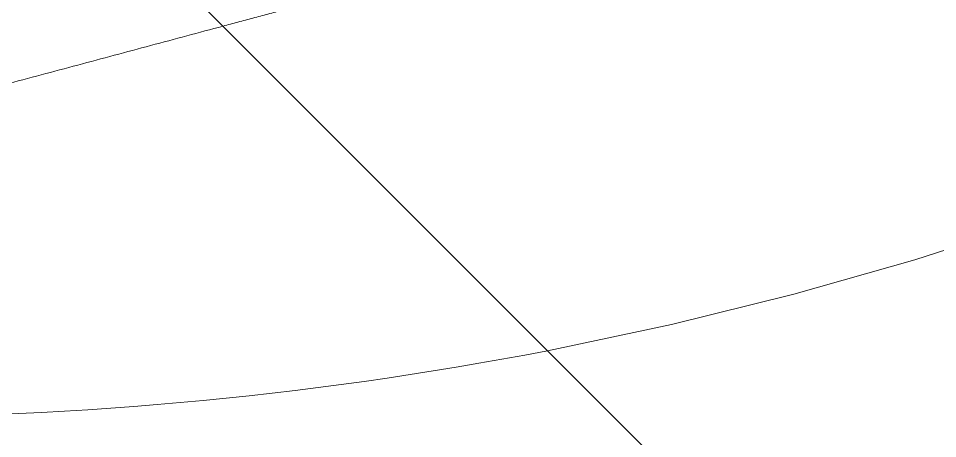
# Model space of a CAD drawing. Header units: millimetres. Extents: x -46397 to 283259, y -8690 to 23983.
# Drawn here: x -39616.948 to -39612.029, y -2277.103 to -2274.855 of the extents above; entities that cross this region are included whole.
import ezdxf

# ---------------------------------------------------------------- set-up
doc = ezdxf.new("R2010")
doc.units = ezdxf.units.MM
doc.linetypes.add('HIDDENX2', pattern=[0.75, 0.5, -0.25])

# ---------------------------------------------------------------- blocks, each defined once
blk = doc.blocks.new('ksajd jkajkdqwe')
at = {"color": 2, "linetype": 'Continuous', "lineweight": 0, "ltscale": 10}
blk.add_line((5727.5614, -662.5498), (5784.6644, -719.6528), dxfattribs=at)
at = {"color": 1, "linetype": 'HIDDENX2', "lineweight": 0, "ltscale": 10}
blk.add_arc((5763.8745, -683.3398), 19.6009, 280.9442, 45, dxfattribs=at)
at = {"color": 2, "linetype": 'Continuous', "lineweight": 0, "ltscale": 10}
blk.add_arc((5763.8745, -683.3398), 19.6009, 257.74786, 280.9442, dxfattribs=at)
at = {"color": 1, "linetype": 'HIDDENX2', "lineweight": 0, "ltscale": 10}
blk.add_rational_spline([(5765.8594, -700.8478), (5767.1289, -700.5076), (5768.3844, -700.1712)], [1.44594464921, 1.45403500584, 1.45403500584], degree=2, dxfattribs=at)
at = {"color": 2, "linetype": 'Continuous', "lineweight": 0, "ltscale": 10}
blk.add_rational_spline([(5758.6668, -702.7751), (5762.5014, -701.7476), (5765.8594, -700.8478)], [1.34963998936, 1.42497312506, 1.44594464921], degree=2, dxfattribs=at)

msp = doc.modelspace()

# ---------------------------------------------------------------- block references
msp.add_blockref('ksajd jkajkdqwe', (-45381.7122, -1574.0489, -1.4991))

doc.saveas('drawing.dxf')
